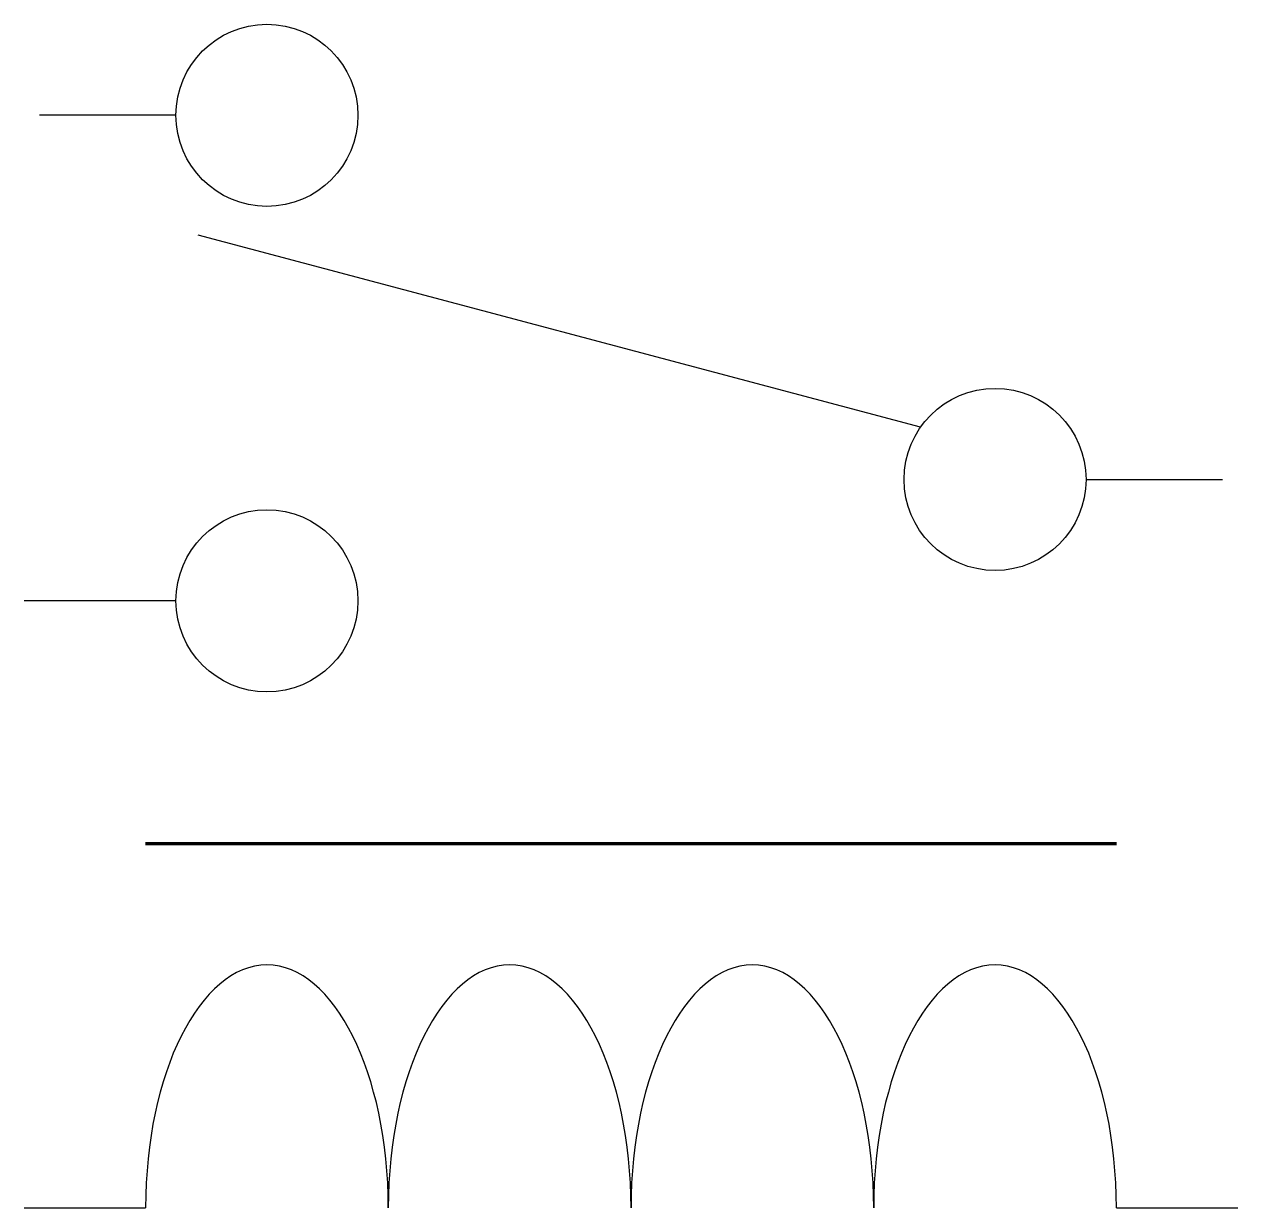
# Model space of a CAD drawing. Header units: millimetres. Extents: x -5 to 5, y 0 to 9.8.
import ezdxf

# ---------------------------------------------------------------- set-up
doc = ezdxf.new("R2010")
doc.units = ezdxf.units.MM
doc.layers.get('0').update_dxf_attribs({"lineweight": 25})
doc.layers.add('OBJECT', color=7, linetype='Continuous')

# ---------------------------------------------------------------- blocks, each defined once
blk = doc.blocks.new('inductor')
at = {"layer": 'OBJECT', "color": 0, "linetype": 'Continuous'}
for p, q in [((-5, 0), (-4, 0)), ((4.001792, 0), (5, 0))]:
    blk.add_line(p, q, dxfattribs=at)
at = {"layer": 'OBJECT'}
for centre in [(-3, 0), (-1, 0), (1, 0), (3, 0)]:
    blk.add_ellipse(centre, major_axis=(0, 2), ratio=0.5, start_param=4.71238898, end_param=7.85398163, dxfattribs=at)

msp = doc.modelspace()

# ---------------------------------------------------------------- linework, layer by layer
for p, q in [((-3.75, 9), (-4.875, 9)), ((3.75, 6), (4.875, 6)), ((-3.75, 5), (-5, 5))]:
    msp.add_line(p, q)
at = {"lineweight": 100}
msp.add_line((-4, 3), (4, 3), dxfattribs=at)
for centre in [(-3, 9), (3, 6), (-3, 5)]:
    msp.add_circle(centre, 0.75)
at = {"layer": 'OBJECT'}
msp.add_line((2.385, 6.43), (-3.567, 8.013), dxfattribs=at)

# ---------------------------------------------------------------- block references
msp.add_blockref('inductor', (0, 0))

doc.saveas('drawing.dxf')
